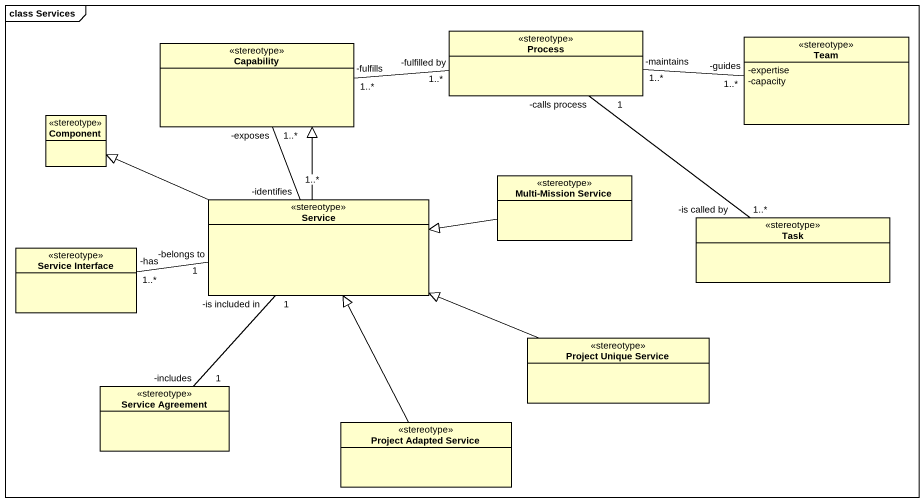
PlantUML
@startuml
mainframe class Services
hide circle
hide empty members
skinparam classAttributeIconSize 0
class "Process" as Process_ <<stereotype>> #FFFFCC
class Capability <<stereotype>> #FFFFCC
class Team <<stereotype>> #FFFFCC {
  -expertise
  -capacity
}
class "Component" as Component_ <<stereotype>>
class "Multi-Mission Service" as Multi_Mission_Service <<stereotype>> #FFFFCC
class Service <<stereotype>> #FFFFCC
class Task <<stereotype>> #FFFFCC
class "Service Interface" as Service_Interface <<stereotype>> #FFFFCC
class "Project Unique Service" as Project_Unique_Service <<stereotype>> #FFFFCC
class "Service Agreement" as Service_Agreement <<stereotype>> #FFFFCC
class "Project Adapted Service" as Project_Adapted_Service <<stereotype>> #FFFFCC
Process_ "-calls process\n1" -- "-is called by\n1..*" Task
Capability "-fulfills\n1..*" -right- "-fulfilled by\n1..*" Process_
Capability "-exposes\n1..*" -- "-identifies\n1..*" Service
Team "-guides\n1..*" -left- "-maintains\n1..*" Process_
Multi_Mission_Service -left-|> Service
Service -up-|> Capability
Service -left-|> Component_
Service_Interface "-has\n1..*" -right- "-belongs to\n1" Service
Project_Unique_Service -left-|> Service
Service_Agreement "-includes\n1" -up- "-is included in\n1" Service
Project_Adapted_Service -up-|> Service
@enduml
